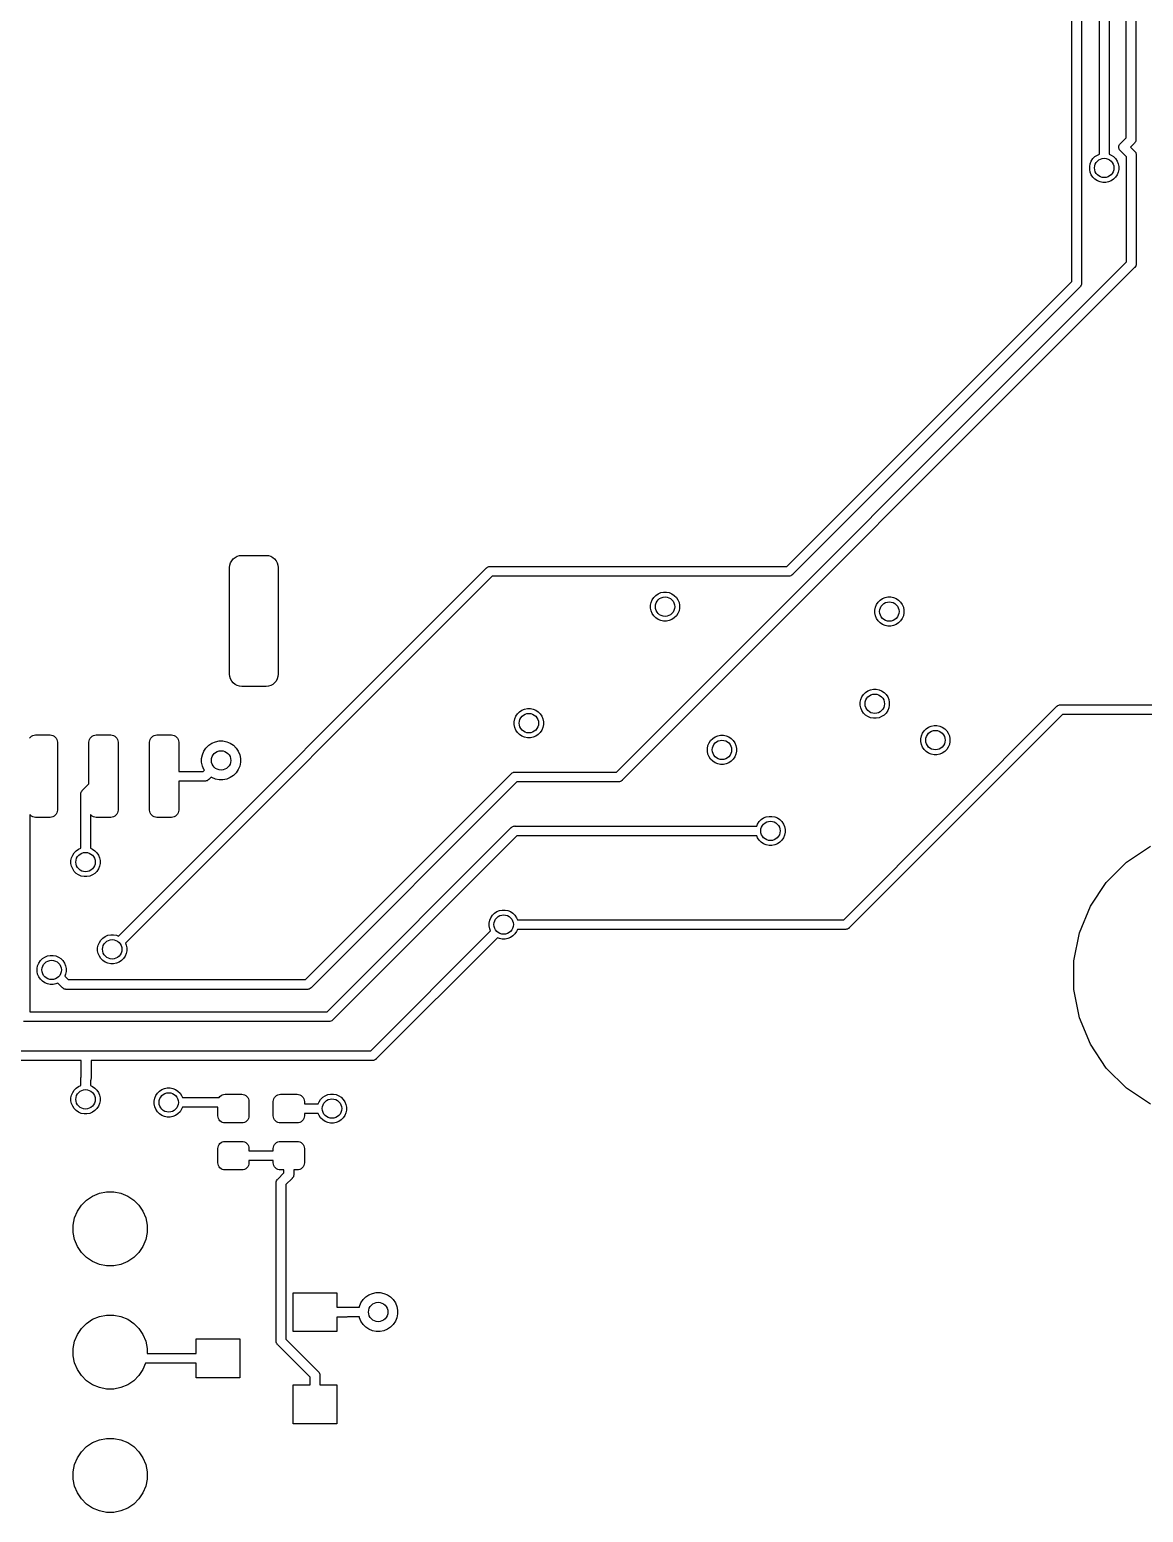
# Model space of a CAD drawing. Extents: x 71 to 174, y -171 to -82.
# Drawn here: x 126.35 to 149.31, y -169.82 to -139.27 of the extents above; entities that cross this region are included whole.
import ezdxf

# ---------------------------------------------------------------- set-up
doc = ezdxf.new("R2010")
doc.units = 0
doc.header["$MEASUREMENT"] = 0
doc.layers.add('BLACK', color=7, linetype='CONTINUOUS')

msp = doc.modelspace()

# ---------------------------------------------------------------- linework, layer by layer
at = {"layer": 'BLACK', "linetype": 'CONTINUOUS'}
for p, q in [((148.403, -141.687), (148.403, -112.888)), ((148.603, -112.852), (148.603, -141.832)), ((147.833, -144.454), (147.833, -113.389)), ((148.033, -113.389), (148.033, -144.491)), ((148.953, -141.495), (148.953, -117.486)), ((149.153, -117.486), (149.153, -141.532)), ((148.403, -141.832), (148.403, -141.687)), ((148.403, -141.687), (148.403, -141.687)), ((148.803, -141.687), (148.805, -141.667)), ((148.805, -141.706), (148.803, -141.687)), ((148.805, -141.667), (148.81, -141.648)), ((148.81, -141.725), (148.805, -141.706)), ((148.81, -141.648), (148.82, -141.631)), ((148.82, -141.743), (148.81, -141.725)), ((148.82, -141.631), (148.821, -141.63)), ((148.832, -141.758), (148.82, -141.743)), ((148.821, -141.63), (148.832, -141.616)), ((148.832, -141.616), (148.836, -141.613)), ((148.836, -141.613), (148.953, -141.495)), ((149.12, -141.611), (149.045, -141.687)), ((149.045, -141.687), (149.13, -141.773)), ((149.124, -141.608), (149.12, -141.611)), ((149.137, -141.593), (149.124, -141.608)), ((149.146, -141.575), (149.137, -141.593)), ((149.152, -141.556), (149.146, -141.575)), ((149.153, -141.542), (149.152, -141.556)), ((149.153, -141.532), (149.154, -141.537)), ((149.154, -141.537), (149.153, -141.542)), ((149.153, -141.542), (149.153, -141.542)), ((148.203, -142.086), (148.215, -142.028)), ((148.215, -142.028), (148.237, -141.974)), ((148.237, -141.974), (148.27, -141.924)), ((148.27, -141.924), (148.312, -141.883)), ((148.312, -141.883), (148.361, -141.85)), ((148.361, -141.85), (148.403, -141.832)), ((148.603, -141.832), (148.645, -141.85)), ((148.645, -141.85), (148.694, -141.883)), ((148.694, -141.883), (148.736, -141.924)), ((148.736, -141.924), (148.769, -141.974)), ((148.769, -141.974), (148.792, -142.028)), ((148.792, -142.028), (148.803, -142.086)), ((148.836, -141.761), (148.832, -141.758)), ((148.963, -141.888), (148.836, -141.761)), ((148.963, -144.053), (148.963, -141.888)), ((149.13, -141.773), (149.134, -141.776)), ((149.134, -141.776), (149.147, -141.791)), ((149.147, -141.791), (149.151, -141.799)), ((149.151, -141.799), (149.156, -141.808)), ((149.156, -141.808), (149.157, -141.812)), ((149.157, -141.812), (149.162, -141.827)), ((149.162, -141.827), (149.163, -141.842)), ((149.163, -141.842), (149.163, -141.842)), ((149.163, -141.842), (149.164, -141.847)), ((149.164, -141.847), (149.163, -141.852)), ((149.163, -141.852), (149.163, -144.09)), ((148.203, -142.145), (148.203, -142.086)), ((148.215, -142.203), (148.203, -142.145)), ((148.237, -142.258), (148.215, -142.203)), ((148.27, -142.307), (148.237, -142.258)), ((148.312, -142.349), (148.27, -142.307)), ((148.361, -142.382), (148.312, -142.349)), ((148.694, -142.349), (148.645, -142.382)), ((148.736, -142.307), (148.694, -142.349)), ((148.769, -142.258), (148.736, -142.307)), ((148.792, -142.203), (148.769, -142.258)), ((148.803, -142.145), (148.792, -142.203)), ((148.803, -142.086), (148.803, -142.145)), ((148.416, -142.404), (148.361, -142.382)), ((148.474, -142.416), (148.416, -142.404)), ((148.533, -142.416), (148.474, -142.416)), ((148.591, -142.404), (148.533, -142.416)), ((148.645, -142.382), (148.591, -142.404)), ((138.45, -154.566), (148.963, -144.053)), ((149.13, -144.169), (138.566, -154.733)), ((149.134, -144.166), (149.13, -144.169)), ((149.147, -144.15), (149.134, -144.166)), ((149.153, -144.139), (149.147, -144.15)), ((149.156, -144.133), (149.153, -144.139)), ((149.162, -144.114), (149.156, -144.133)), ((149.163, -144.099), (149.162, -144.112)), ((149.162, -144.112), (149.162, -144.114)), ((149.163, -144.09), (149.164, -144.094)), ((149.164, -144.094), (149.163, -144.099)), ((149.163, -144.099), (149.163, -144.099)), ((141.962, -150.326), (147.833, -144.454)), ((148.033, -144.491), (148.034, -144.496)), ((148.034, -144.496), (148.033, -144.506)), ((148, -144.57), (142.077, -150.493)), ((148.004, -144.567), (148, -144.57)), ((148.017, -144.551), (148.004, -144.567)), ((148.026, -144.534), (148.017, -144.551)), ((148.032, -144.515), (148.026, -144.534)), ((148.033, -144.506), (148.032, -144.515)), ((130.475, -150.349), (130.48, -150.3)), ((130.48, -150.3), (130.494, -150.253)), ((130.494, -150.253), (130.517, -150.21)), ((130.517, -150.21), (130.548, -150.172)), ((130.548, -150.172), (130.586, -150.141)), ((130.586, -150.141), (130.629, -150.118)), ((130.629, -150.118), (130.676, -150.103)), ((130.676, -150.103), (130.725, -150.099)), ((130.725, -150.099), (131.225, -150.099)), ((131.225, -150.099), (131.274, -150.103)), ((131.274, -150.103), (131.321, -150.118)), ((131.321, -150.118), (131.364, -150.141)), ((131.364, -150.141), (131.402, -150.172)), ((131.402, -150.172), (131.433, -150.21)), ((131.433, -150.21), (131.456, -150.253)), ((131.456, -150.253), (131.47, -150.3)), ((131.47, -150.3), (131.475, -150.349)), ((128.287, -157.842), (135.77, -150.358)), ((135.886, -150.526), (128.429, -157.983)), ((130.475, -152.549), (130.475, -150.349)), ((131.475, -150.349), (131.475, -152.549)), ((135.77, -150.358), (135.773, -150.355)), ((135.773, -150.355), (135.789, -150.342)), ((135.789, -150.342), (135.806, -150.333)), ((135.806, -150.333), (135.819, -150.329)), ((135.819, -150.329), (135.825, -150.327)), ((135.825, -150.327), (135.827, -150.327)), ((135.827, -150.327), (135.839, -150.326)), ((135.839, -150.326), (135.844, -150.325)), ((135.839, -150.326), (135.839, -150.326)), ((135.844, -150.325), (135.849, -150.326)), ((135.849, -150.326), (141.962, -150.326)), ((141.998, -150.526), (135.886, -150.526)), ((142.003, -150.526), (141.998, -150.526)), ((142.008, -150.526), (142.003, -150.526)), ((142.023, -150.524), (142.008, -150.526)), ((142.008, -150.526), (142.008, -150.526)), ((142.042, -150.519), (142.023, -150.524)), ((142.059, -150.509), (142.042, -150.519)), ((142.074, -150.497), (142.059, -150.509)), ((142.077, -150.493), (142.074, -150.497)), ((139.259, -150.923), (139.308, -150.89)), ((139.308, -150.89), (139.363, -150.867)), ((139.363, -150.867), (139.421, -150.856)), ((139.421, -150.856), (139.48, -150.856)), ((139.48, -150.856), (139.538, -150.867)), ((139.538, -150.867), (139.592, -150.89)), ((139.592, -150.89), (139.641, -150.923)), ((139.15, -151.126), (139.162, -151.068)), ((139.15, -151.185), (139.15, -151.126)), ((139.162, -151.243), (139.15, -151.185)), ((139.162, -151.068), (139.184, -151.014)), ((139.184, -151.014), (139.217, -150.964)), ((139.217, -150.964), (139.259, -150.923)), ((139.641, -150.923), (139.683, -150.964)), ((139.683, -150.964), (139.716, -151.014)), ((139.716, -151.014), (139.739, -151.068)), ((139.739, -151.068), (139.75, -151.126)), ((139.75, -151.185), (139.739, -151.243)), ((139.75, -151.126), (139.75, -151.185)), ((143.773, -151.226), (143.785, -151.168)), ((143.785, -151.168), (143.807, -151.114)), ((143.807, -151.114), (143.84, -151.064)), ((143.84, -151.064), (143.882, -151.023)), ((143.882, -151.023), (143.931, -150.99)), ((143.931, -150.99), (143.986, -150.967)), ((143.986, -150.967), (144.044, -150.956)), ((144.044, -150.956), (144.103, -150.956)), ((144.103, -150.956), (144.161, -150.967)), ((144.161, -150.967), (144.215, -150.99)), ((144.215, -150.99), (144.264, -151.023)), ((144.264, -151.023), (144.306, -151.064)), ((144.306, -151.064), (144.339, -151.114)), ((144.339, -151.114), (144.362, -151.168)), ((144.362, -151.168), (144.373, -151.226)), ((139.184, -151.298), (139.162, -151.243)), ((139.217, -151.347), (139.184, -151.298)), ((139.259, -151.389), (139.217, -151.347)), ((139.308, -151.422), (139.259, -151.389)), ((139.363, -151.444), (139.308, -151.422)), ((139.421, -151.456), (139.363, -151.444)), ((139.48, -151.456), (139.421, -151.456)), ((139.538, -151.444), (139.48, -151.456)), ((139.592, -151.422), (139.538, -151.444)), ((139.641, -151.389), (139.592, -151.422)), ((139.683, -151.347), (139.641, -151.389)), ((139.716, -151.298), (139.683, -151.347)), ((139.739, -151.243), (139.716, -151.298)), ((143.773, -151.285), (143.773, -151.226)), ((143.785, -151.343), (143.773, -151.285)), ((143.807, -151.398), (143.785, -151.343)), ((143.84, -151.447), (143.807, -151.398)), ((143.882, -151.489), (143.84, -151.447)), ((143.931, -151.522), (143.882, -151.489)), ((143.986, -151.544), (143.931, -151.522)), ((144.215, -151.522), (144.161, -151.544)), ((144.264, -151.489), (144.215, -151.522)), ((144.306, -151.447), (144.264, -151.489)), ((144.339, -151.398), (144.306, -151.447)), ((144.362, -151.343), (144.339, -151.398)), ((144.373, -151.285), (144.362, -151.343)), ((144.373, -151.226), (144.373, -151.285)), ((144.044, -151.556), (143.986, -151.544)), ((144.103, -151.556), (144.044, -151.556)), ((144.161, -151.544), (144.103, -151.556)), ((130.48, -152.597), (130.475, -152.549)), ((130.494, -152.644), (130.48, -152.597)), ((130.517, -152.688), (130.494, -152.644)), ((130.548, -152.725), (130.517, -152.688)), ((130.586, -152.757), (130.548, -152.725)), ((131.402, -152.725), (131.364, -152.757)), ((131.433, -152.688), (131.402, -152.725)), ((131.456, -152.644), (131.433, -152.688)), ((131.47, -152.597), (131.456, -152.644)), ((131.475, -152.549), (131.47, -152.597)), ((130.629, -152.78), (130.586, -152.757)), ((130.676, -152.794), (130.629, -152.78)), ((130.725, -152.799), (130.676, -152.794)), ((131.225, -152.799), (130.725, -152.799)), ((131.274, -152.794), (131.225, -152.799)), ((131.321, -152.78), (131.274, -152.794)), ((131.364, -152.757), (131.321, -152.78)), ((143.485, -153.068), (143.507, -153.014)), ((143.507, -153.014), (143.54, -152.964)), ((143.54, -152.964), (143.582, -152.923)), ((143.582, -152.923), (143.631, -152.89)), ((143.631, -152.89), (143.686, -152.867)), ((143.686, -152.867), (143.744, -152.856)), ((143.744, -152.856), (143.803, -152.856)), ((143.803, -152.856), (143.861, -152.867)), ((143.861, -152.867), (143.915, -152.89)), ((143.915, -152.89), (143.964, -152.923)), ((143.964, -152.923), (144.006, -152.964)), ((144.006, -152.964), (144.039, -153.014)), ((144.039, -153.014), (144.062, -153.068)), ((136.41, -153.364), (136.452, -153.323)), ((136.452, -153.323), (136.501, -153.29)), ((136.501, -153.29), (136.556, -153.267)), ((136.556, -153.267), (136.614, -153.256)), ((136.614, -153.256), (136.673, -153.256)), ((136.673, -153.256), (136.731, -153.267)), ((136.731, -153.267), (136.785, -153.29)), ((136.785, -153.29), (136.834, -153.323)), ((136.834, -153.323), (136.876, -153.364)), ((143.132, -157.606), (147.529, -153.208)), ((143.473, -153.126), (143.485, -153.068)), ((143.473, -153.185), (143.473, -153.126)), ((143.485, -153.243), (143.473, -153.185)), ((143.507, -153.298), (143.485, -153.243)), ((143.54, -153.347), (143.507, -153.298)), ((143.582, -153.389), (143.54, -153.347)), ((144.006, -153.347), (143.964, -153.389)), ((144.039, -153.298), (144.006, -153.347)), ((144.062, -153.243), (144.039, -153.298)), ((144.062, -153.068), (144.073, -153.126)), ((144.073, -153.185), (144.062, -153.243)), ((144.073, -153.126), (144.073, -153.185)), ((147.529, -153.208), (147.532, -153.205)), ((147.532, -153.205), (147.547, -153.192)), ((147.547, -153.192), (147.565, -153.183)), ((147.565, -153.183), (147.583, -153.177)), ((147.583, -153.177), (147.585, -153.177)), ((147.585, -153.177), (147.598, -153.176)), ((147.598, -153.176), (147.603, -153.175)), ((147.598, -153.176), (147.598, -153.176)), ((147.603, -153.175), (147.608, -153.176)), ((147.608, -153.176), (149.67, -153.176)), ((136.343, -153.526), (136.355, -153.468)), ((136.343, -153.585), (136.343, -153.526)), ((136.355, -153.643), (136.343, -153.585)), ((136.355, -153.468), (136.377, -153.414)), ((136.377, -153.698), (136.355, -153.643)), ((136.377, -153.414), (136.41, -153.364)), ((136.876, -153.364), (136.909, -153.414)), ((136.909, -153.414), (136.932, -153.468)), ((136.932, -153.643), (136.909, -153.698)), ((136.932, -153.468), (136.943, -153.526)), ((136.943, -153.585), (136.932, -153.643)), ((136.943, -153.526), (136.943, -153.585)), ((147.645, -153.376), (143.247, -157.773)), ((143.631, -153.422), (143.582, -153.389)), ((143.686, -153.444), (143.631, -153.422)), ((143.744, -153.456), (143.686, -153.444)), ((143.803, -153.456), (143.744, -153.456)), ((143.861, -153.444), (143.803, -153.456)), ((143.915, -153.422), (143.861, -153.444)), ((143.964, -153.389), (143.915, -153.422)), ((144.832, -153.673), (144.881, -153.64)), ((144.881, -153.64), (144.936, -153.617)), ((144.936, -153.617), (144.994, -153.606)), ((144.994, -153.606), (145.053, -153.606)), ((145.053, -153.606), (145.111, -153.617)), ((145.111, -153.617), (145.165, -153.64)), ((145.165, -153.64), (145.214, -153.673)), ((149.67, -153.376), (147.645, -153.376)), ((126.35, -153.865), (126.369, -153.843)), ((126.369, -153.843), (126.392, -153.824)), ((126.392, -153.824), (126.418, -153.81)), ((126.418, -153.81), (126.446, -153.802)), ((126.446, -153.802), (126.475, -153.799)), ((126.475, -153.799), (126.775, -153.799)), ((126.775, -153.799), (126.804, -153.802)), ((126.804, -153.802), (126.832, -153.81)), ((126.832, -153.81), (126.858, -153.824)), ((126.858, -153.824), (126.881, -153.843)), ((126.881, -153.843), (126.9, -153.865)), ((126.9, -153.865), (126.914, -153.891)), ((126.914, -153.891), (126.922, -153.919)), ((126.922, -153.919), (126.925, -153.949)), ((126.925, -153.949), (126.925, -155.349)), ((127.575, -153.949), (127.578, -153.919)), ((127.575, -154.807), (127.575, -153.949)), ((127.578, -153.919), (127.587, -153.891)), ((127.587, -153.891), (127.6, -153.865)), ((127.6, -153.865), (127.619, -153.843)), ((127.619, -153.843), (127.642, -153.824)), ((127.642, -153.824), (127.668, -153.81)), ((127.668, -153.81), (127.696, -153.802)), ((127.696, -153.802), (127.725, -153.799)), ((127.725, -153.799), (128.025, -153.799)), ((128.025, -153.799), (128.054, -153.802)), ((128.054, -153.802), (128.082, -153.81)), ((128.082, -153.81), (128.108, -153.824)), ((128.108, -153.824), (128.131, -153.843)), ((128.131, -153.843), (128.15, -153.865)), ((128.15, -153.865), (128.164, -153.891)), ((128.164, -153.891), (128.172, -153.919)), ((128.172, -153.919), (128.175, -153.949)), ((128.175, -153.949), (128.175, -155.349)), ((128.825, -153.949), (128.828, -153.919)), ((128.825, -155.349), (128.825, -153.949)), ((128.828, -153.919), (128.837, -153.891)), ((128.837, -153.891), (128.85, -153.865)), ((128.85, -153.865), (128.869, -153.843)), ((128.869, -153.843), (128.892, -153.824)), ((128.892, -153.824), (128.918, -153.81)), ((128.918, -153.81), (128.946, -153.802)), ((128.946, -153.802), (128.975, -153.799)), ((128.975, -153.799), (129.275, -153.799)), ((129.275, -153.799), (129.304, -153.802)), ((129.304, -153.802), (129.332, -153.81)), ((129.332, -153.81), (129.358, -153.824)), ((129.358, -153.824), (129.381, -153.843)), ((129.381, -153.843), (129.4, -153.865)), ((129.4, -153.865), (129.414, -153.891)), ((129.414, -153.891), (129.422, -153.919)), ((129.422, -153.919), (129.425, -153.949)), ((129.425, -153.949), (129.425, -154.549)), ((130.043, -154.012), (130.109, -153.968)), ((130.109, -153.968), (130.181, -153.938)), ((130.181, -153.938), (130.259, -153.923)), ((130.259, -153.923), (130.337, -153.923)), ((130.337, -153.923), (130.415, -153.938)), ((130.415, -153.938), (130.488, -153.968)), ((130.488, -153.968), (130.553, -154.012)), ((136.41, -153.747), (136.377, -153.698)), ((136.452, -153.789), (136.41, -153.747)), ((136.501, -153.822), (136.452, -153.789)), ((136.556, -153.844), (136.501, -153.822)), ((136.614, -153.856), (136.556, -153.844)), ((136.673, -153.856), (136.614, -153.856)), ((136.731, -153.844), (136.673, -153.856)), ((136.785, -153.822), (136.731, -153.844)), ((136.834, -153.789), (136.785, -153.822)), ((136.876, -153.747), (136.834, -153.789)), ((136.909, -153.698), (136.876, -153.747)), ((140.335, -154.018), (140.357, -153.964)), ((140.357, -153.964), (140.39, -153.914)), ((140.39, -153.914), (140.432, -153.873)), ((140.432, -153.873), (140.481, -153.84)), ((140.481, -153.84), (140.536, -153.817)), ((140.536, -153.817), (140.594, -153.806)), ((140.594, -153.806), (140.653, -153.806)), ((140.653, -153.806), (140.711, -153.817)), ((140.711, -153.817), (140.765, -153.84)), ((140.765, -153.84), (140.814, -153.873)), ((140.814, -153.873), (140.856, -153.914)), ((140.856, -153.914), (140.889, -153.964)), ((140.889, -153.964), (140.912, -154.018)), ((144.723, -153.876), (144.735, -153.818)), ((144.723, -153.935), (144.723, -153.876)), ((144.735, -153.993), (144.723, -153.935)), ((144.735, -153.818), (144.757, -153.764)), ((144.757, -153.764), (144.79, -153.714)), ((144.79, -153.714), (144.832, -153.673)), ((145.214, -153.673), (145.256, -153.714)), ((145.256, -153.714), (145.289, -153.764)), ((145.289, -153.764), (145.312, -153.818)), ((145.312, -153.818), (145.323, -153.876)), ((145.323, -153.935), (145.312, -153.993)), ((145.323, -153.876), (145.323, -153.935)), ((129.898, -154.283), (129.913, -154.206)), ((129.913, -154.206), (129.944, -154.133)), ((129.944, -154.133), (129.987, -154.068)), ((129.987, -154.068), (130.043, -154.012)), ((130.553, -154.012), (130.609, -154.068)), ((130.609, -154.068), (130.653, -154.133)), ((130.653, -154.133), (130.683, -154.206)), ((130.683, -154.206), (130.698, -154.283)), ((140.323, -154.076), (140.335, -154.018)), ((140.323, -154.135), (140.323, -154.076)), ((140.335, -154.193), (140.323, -154.135)), ((140.357, -154.248), (140.335, -154.193)), ((140.39, -154.297), (140.357, -154.248)), ((140.889, -154.248), (140.856, -154.297)), ((140.912, -154.193), (140.889, -154.248)), ((140.912, -154.018), (140.923, -154.076)), ((140.923, -154.135), (140.912, -154.193)), ((140.923, -154.076), (140.923, -154.135)), ((144.757, -154.048), (144.735, -153.993)), ((144.79, -154.097), (144.757, -154.048)), ((144.832, -154.139), (144.79, -154.097)), ((144.881, -154.172), (144.832, -154.139)), ((144.936, -154.194), (144.881, -154.172)), ((144.994, -154.206), (144.936, -154.194)), ((145.053, -154.206), (144.994, -154.206)), ((145.111, -154.194), (145.053, -154.206)), ((145.165, -154.172), (145.111, -154.194)), ((145.214, -154.139), (145.165, -154.172)), ((145.256, -154.097), (145.214, -154.139)), ((145.289, -154.048), (145.256, -154.097)), ((145.312, -153.993), (145.289, -154.048)), ((129.425, -154.549), (129.931, -154.549)), ((129.898, -154.362), (129.898, -154.283)), ((129.913, -154.439), (129.898, -154.362)), ((129.944, -154.512), (129.913, -154.439)), ((129.931, -154.549), (129.953, -154.526)), ((129.953, -154.526), (129.944, -154.512)), ((130.609, -154.578), (130.553, -154.633)), ((130.653, -154.512), (130.609, -154.578)), ((130.683, -154.439), (130.653, -154.512)), ((130.698, -154.362), (130.683, -154.439)), ((130.698, -154.283), (130.698, -154.362)), ((136.283, -154.595), (136.298, -154.582)), ((136.298, -154.582), (136.316, -154.573)), ((136.316, -154.573), (136.329, -154.569)), ((136.329, -154.569), (136.334, -154.567)), ((136.334, -154.567), (136.336, -154.567)), ((136.336, -154.567), (136.349, -154.566)), ((136.349, -154.566), (136.354, -154.565)), ((136.349, -154.566), (136.349, -154.566)), ((136.354, -154.565), (136.359, -154.566)), ((136.359, -154.566), (138.45, -154.566)), ((140.432, -154.339), (140.39, -154.297)), ((140.481, -154.372), (140.432, -154.339)), ((140.536, -154.394), (140.481, -154.372)), ((140.594, -154.406), (140.536, -154.394)), ((140.653, -154.406), (140.594, -154.406)), ((140.711, -154.394), (140.653, -154.406)), ((140.765, -154.372), (140.711, -154.394)), ((140.814, -154.339), (140.765, -154.372)), ((140.856, -154.297), (140.814, -154.339)), ((127.437, -154.945), (127.575, -154.807)), ((129.967, -154.749), (129.425, -154.749)), ((129.425, -154.749), (129.425, -155.349)), ((129.972, -154.749), (129.967, -154.749)), ((129.977, -154.749), (129.972, -154.749)), ((129.992, -154.747), (129.977, -154.749)), ((129.977, -154.749), (129.977, -154.749)), ((130.011, -154.742), (129.992, -154.747)), ((130.028, -154.732), (130.011, -154.742)), ((130.043, -154.72), (130.028, -154.732)), ((130.046, -154.716), (130.043, -154.72)), ((130.094, -154.668), (130.046, -154.716)), ((130.109, -154.677), (130.094, -154.668)), ((130.181, -154.707), (130.109, -154.677)), ((130.259, -154.723), (130.181, -154.707)), ((130.337, -154.723), (130.259, -154.723)), ((130.415, -154.707), (130.337, -154.723)), ((130.488, -154.677), (130.415, -154.707)), ((130.553, -154.633), (130.488, -154.677)), ((132.038, -158.841), (136.28, -154.598)), ((136.395, -154.766), (132.153, -159.008)), ((136.28, -154.598), (136.283, -154.595)), ((138.487, -154.766), (136.395, -154.766)), ((138.492, -154.766), (138.487, -154.766)), ((138.497, -154.766), (138.492, -154.766)), ((138.511, -154.764), (138.497, -154.766)), ((138.497, -154.766), (138.497, -154.766)), ((138.53, -154.759), (138.511, -154.764)), ((138.548, -154.749), (138.53, -154.759)), ((138.563, -154.737), (138.548, -154.749)), ((138.566, -154.733), (138.563, -154.737)), ((127.404, -155.014), (127.406, -155)), ((127.404, -155.019), (127.404, -155.014)), ((127.404, -155.014), (127.404, -155.014)), ((127.404, -155.024), (127.404, -155.019)), ((127.404, -156.135), (127.404, -155.024)), ((127.406, -155), (127.412, -154.981)), ((127.412, -154.981), (127.421, -154.964)), ((127.421, -154.964), (127.433, -154.948)), ((127.433, -154.948), (127.437, -154.945)), ((126.369, -155.455), (126.354, -155.437)), ((126.354, -155.437), (126.354, -159.506)), ((126.392, -155.473), (126.369, -155.455)), ((126.418, -155.487), (126.392, -155.473)), ((126.446, -155.496), (126.418, -155.487)), ((126.475, -155.499), (126.446, -155.496)), ((126.775, -155.499), (126.475, -155.499)), ((126.804, -155.496), (126.775, -155.499)), ((126.832, -155.487), (126.804, -155.496)), ((126.858, -155.473), (126.832, -155.487)), ((126.881, -155.455), (126.858, -155.473)), ((126.9, -155.432), (126.881, -155.455)), ((126.914, -155.406), (126.9, -155.432)), ((126.922, -155.378), (126.914, -155.406)), ((126.925, -155.349), (126.922, -155.378)), ((127.619, -155.455), (127.604, -155.437)), ((127.604, -155.437), (127.604, -156.135)), ((127.642, -155.473), (127.619, -155.455)), ((127.668, -155.487), (127.642, -155.473)), ((127.696, -155.496), (127.668, -155.487)), ((127.725, -155.499), (127.696, -155.496)), ((128.025, -155.499), (127.725, -155.499)), ((128.054, -155.496), (128.025, -155.499)), ((128.082, -155.487), (128.054, -155.496)), ((128.108, -155.473), (128.082, -155.487)), ((128.131, -155.455), (128.108, -155.473)), ((128.15, -155.432), (128.131, -155.455)), ((128.164, -155.406), (128.15, -155.432)), ((128.172, -155.378), (128.164, -155.406)), ((128.175, -155.349), (128.172, -155.378)), ((128.828, -155.378), (128.825, -155.349)), ((128.837, -155.406), (128.828, -155.378)), ((128.85, -155.432), (128.837, -155.406)), ((128.869, -155.455), (128.85, -155.432)), ((128.892, -155.473), (128.869, -155.455)), ((128.918, -155.487), (128.892, -155.473)), ((128.946, -155.496), (128.918, -155.487)), ((128.975, -155.499), (128.946, -155.496)), ((129.275, -155.499), (128.975, -155.499)), ((129.304, -155.496), (129.275, -155.499)), ((129.332, -155.487), (129.304, -155.496)), ((129.358, -155.473), (129.332, -155.487)), ((129.381, -155.455), (129.358, -155.473)), ((129.4, -155.432), (129.381, -155.455)), ((129.414, -155.406), (129.4, -155.432)), ((129.422, -155.378), (129.414, -155.406)), ((129.425, -155.349), (129.422, -155.378)), ((141.481, -155.51), (141.536, -155.487)), ((141.536, -155.487), (141.594, -155.476)), ((141.594, -155.476), (141.653, -155.476)), ((141.653, -155.476), (141.711, -155.487)), ((141.711, -155.487), (141.765, -155.51)), ((132.482, -159.506), (136.279, -155.708)), ((136.279, -155.708), (136.282, -155.705)), ((136.282, -155.705), (136.297, -155.692)), ((136.297, -155.692), (136.315, -155.683)), ((136.315, -155.683), (136.328, -155.679)), ((136.328, -155.679), (136.333, -155.677)), ((136.333, -155.677), (136.335, -155.677)), ((136.335, -155.677), (136.348, -155.676)), ((136.348, -155.676), (136.353, -155.675)), ((136.348, -155.676), (136.348, -155.676)), ((136.353, -155.675), (136.358, -155.676)), ((136.358, -155.676), (141.34, -155.676)), ((141.34, -155.676), (141.357, -155.634)), ((141.357, -155.634), (141.39, -155.584)), ((141.39, -155.584), (141.432, -155.543)), ((141.432, -155.543), (141.481, -155.51)), ((141.765, -155.51), (141.814, -155.543)), ((141.814, -155.543), (141.856, -155.584)), ((141.856, -155.584), (141.889, -155.634)), ((141.889, -155.634), (141.912, -155.688)), ((141.912, -155.688), (141.923, -155.746)), ((141.923, -155.805), (141.912, -155.863)), ((141.923, -155.746), (141.923, -155.805)), ((136.395, -155.876), (132.597, -159.673)), ((141.34, -155.876), (136.395, -155.876)), ((141.357, -155.918), (141.34, -155.876)), ((141.39, -155.967), (141.357, -155.918)), ((141.432, -156.009), (141.39, -155.967)), ((141.481, -156.042), (141.432, -156.009)), ((141.536, -156.064), (141.481, -156.042)), ((141.594, -156.076), (141.536, -156.064)), ((141.653, -156.076), (141.594, -156.076)), ((141.711, -156.064), (141.653, -156.076)), ((141.765, -156.042), (141.711, -156.064)), ((141.814, -156.009), (141.765, -156.042)), ((141.856, -155.967), (141.814, -156.009)), ((141.889, -155.918), (141.856, -155.967)), ((141.912, -155.863), (141.889, -155.918)), ((148.964, -156.42), (149.455, -156.091)), ((127.204, -156.389), (127.216, -156.331)), ((127.204, -156.448), (127.204, -156.389)), ((127.216, -156.331), (127.239, -156.276)), ((127.239, -156.276), (127.271, -156.227)), ((127.271, -156.227), (127.313, -156.185)), ((127.313, -156.185), (127.362, -156.153)), ((127.362, -156.153), (127.404, -156.135)), ((127.604, -156.135), (127.646, -156.153)), ((127.646, -156.153), (127.696, -156.185)), ((127.696, -156.185), (127.737, -156.227)), ((127.737, -156.227), (127.77, -156.276)), ((127.77, -156.276), (127.793, -156.331)), ((127.793, -156.331), (127.804, -156.389)), ((127.804, -156.389), (127.804, -156.448)), ((127.216, -156.506), (127.204, -156.448)), ((127.239, -156.561), (127.216, -156.506)), ((127.271, -156.61), (127.239, -156.561)), ((127.313, -156.651), (127.271, -156.61)), ((127.362, -156.684), (127.313, -156.651)), ((127.417, -156.707), (127.362, -156.684)), ((127.475, -156.718), (127.417, -156.707)), ((127.534, -156.718), (127.475, -156.718)), ((127.592, -156.707), (127.534, -156.718)), ((127.646, -156.684), (127.592, -156.707)), ((127.696, -156.651), (127.646, -156.684)), ((127.737, -156.61), (127.696, -156.651)), ((127.77, -156.561), (127.737, -156.61)), ((127.793, -156.506), (127.77, -156.561)), ((127.804, -156.448), (127.793, -156.506)), ((148.546, -156.838), (148.964, -156.42)), ((148.217, -157.329), (148.546, -156.838)), ((147.991, -157.875), (148.217, -157.329)), ((135.823, -157.676), (135.835, -157.618)), ((135.835, -157.618), (135.857, -157.564)), ((135.857, -157.564), (135.89, -157.514)), ((135.89, -157.514), (135.932, -157.473)), ((135.932, -157.473), (135.981, -157.44)), ((135.981, -157.44), (136.036, -157.417)), ((136.036, -157.417), (136.094, -157.406)), ((136.094, -157.406), (136.153, -157.406)), ((136.153, -157.406), (136.211, -157.417)), ((136.211, -157.417), (136.265, -157.44)), ((136.265, -157.44), (136.314, -157.473)), ((136.314, -157.473), (136.356, -157.514)), ((136.356, -157.514), (136.389, -157.564)), ((136.389, -157.564), (136.406, -157.606)), ((136.406, -157.606), (143.132, -157.606)), ((127.912, -157.95), (127.967, -157.927)), ((127.967, -157.927), (128.025, -157.916)), ((128.025, -157.916), (128.084, -157.916)), ((128.084, -157.916), (128.142, -157.927)), ((128.142, -157.927), (128.184, -157.945)), ((128.184, -157.945), (128.287, -157.842)), ((128.287, -157.842), (128.287, -157.842)), ((133.382, -160.306), (135.852, -157.835)), ((135.823, -157.735), (135.823, -157.676)), ((135.835, -157.793), (135.823, -157.735)), ((135.852, -157.835), (135.835, -157.793)), ((136.314, -157.939), (136.265, -157.972)), ((136.356, -157.897), (136.314, -157.939)), ((136.389, -157.848), (136.356, -157.897)), ((136.406, -157.806), (136.389, -157.848)), ((143.168, -157.806), (136.406, -157.806)), ((143.173, -157.806), (143.168, -157.806)), ((143.178, -157.806), (143.173, -157.806)), ((143.193, -157.804), (143.178, -157.806)), ((143.178, -157.806), (143.178, -157.806)), ((143.212, -157.799), (143.193, -157.804)), ((143.229, -157.789), (143.212, -157.799)), ((143.244, -157.777), (143.229, -157.789)), ((143.247, -157.773), (143.244, -157.777)), ((147.876, -158.455), (147.991, -157.875)), ((127.754, -158.186), (127.766, -158.128)), ((127.754, -158.245), (127.754, -158.186)), ((127.766, -158.303), (127.754, -158.245)), ((127.766, -158.128), (127.789, -158.074)), ((127.789, -158.074), (127.821, -158.024)), ((127.821, -158.024), (127.863, -157.983)), ((127.863, -157.983), (127.912, -157.95)), ((128.429, -157.983), (128.325, -158.086)), ((128.325, -158.086), (128.343, -158.128)), ((128.343, -158.128), (128.354, -158.186)), ((128.354, -158.245), (128.343, -158.303)), ((128.354, -158.186), (128.354, -158.245)), ((128.429, -157.983), (128.429, -157.983)), ((135.993, -157.977), (133.497, -160.473)), ((136.036, -157.994), (135.993, -157.977)), ((136.094, -158.006), (136.036, -157.994)), ((136.153, -158.006), (136.094, -158.006)), ((136.211, -157.994), (136.153, -158.006)), ((136.265, -157.972), (136.211, -157.994)), ((126.506, -158.611), (126.517, -158.553)), ((126.517, -158.553), (126.54, -158.499)), ((126.54, -158.499), (126.573, -158.449)), ((126.573, -158.449), (126.614, -158.408)), ((126.614, -158.408), (126.663, -158.375)), ((126.663, -158.375), (126.718, -158.352)), ((126.718, -158.352), (126.776, -158.341)), ((126.776, -158.341), (126.835, -158.341)), ((126.835, -158.341), (126.893, -158.352)), ((126.893, -158.352), (126.948, -158.375)), ((126.948, -158.375), (126.997, -158.408)), ((126.997, -158.408), (127.039, -158.449)), ((127.039, -158.449), (127.071, -158.499)), ((127.071, -158.499), (127.094, -158.553)), ((127.094, -158.553), (127.106, -158.611)), ((127.789, -158.358), (127.766, -158.303)), ((127.821, -158.407), (127.789, -158.358)), ((127.863, -158.449), (127.821, -158.407)), ((127.912, -158.482), (127.863, -158.449)), ((127.967, -158.504), (127.912, -158.482)), ((128.025, -158.516), (127.967, -158.504)), ((128.084, -158.516), (128.025, -158.516)), ((128.142, -158.504), (128.084, -158.516)), ((128.196, -158.482), (128.142, -158.504)), ((128.246, -158.449), (128.196, -158.482)), ((128.287, -158.407), (128.246, -158.449)), ((128.32, -158.358), (128.287, -158.407)), ((128.343, -158.303), (128.32, -158.358)), ((147.876, -159.045), (147.876, -158.455)), ((126.506, -158.67), (126.506, -158.611)), ((126.517, -158.728), (126.506, -158.67)), ((126.54, -158.783), (126.517, -158.728)), ((126.573, -158.832), (126.54, -158.783)), ((126.614, -158.874), (126.573, -158.832)), ((127.094, -158.728), (127.077, -158.77)), ((127.077, -158.77), (127.147, -158.841)), ((127.106, -158.67), (127.094, -158.728)), ((127.106, -158.611), (127.106, -158.67)), ((127.147, -158.841), (132.038, -158.841)), ((126.663, -158.907), (126.614, -158.874)), ((126.718, -158.929), (126.663, -158.907)), ((126.776, -158.941), (126.718, -158.929)), ((126.835, -158.941), (126.776, -158.941)), ((126.893, -158.929), (126.835, -158.941)), ((126.935, -158.912), (126.893, -158.929)), ((127.031, -159.008), (126.935, -158.912)), ((127.035, -159.012), (127.031, -159.008)), ((127.05, -159.024), (127.035, -159.012)), ((127.067, -159.034), (127.05, -159.024)), ((127.086, -159.039), (127.067, -159.034)), ((127.067, -159.034), (127.067, -159.034)), ((127.088, -159.039), (127.086, -159.039)), ((127.101, -159.041), (127.088, -159.039)), ((127.106, -159.041), (127.101, -159.041)), ((127.101, -159.041), (127.101, -159.041)), ((127.11, -159.041), (127.106, -159.041)), ((132.074, -159.041), (127.11, -159.041)), ((132.079, -159.041), (132.074, -159.041)), ((132.084, -159.041), (132.079, -159.041)), ((132.099, -159.039), (132.084, -159.041)), ((132.084, -159.041), (132.084, -159.041)), ((132.117, -159.034), (132.099, -159.039)), ((132.135, -159.024), (132.117, -159.034)), ((132.15, -159.012), (132.135, -159.024)), ((132.153, -159.008), (132.15, -159.012)), ((147.991, -159.625), (147.876, -159.045)), ((132.518, -159.706), (126.226, -159.706)), ((126.354, -159.506), (132.482, -159.506)), ((132.523, -159.706), (132.518, -159.706)), ((132.528, -159.706), (132.523, -159.706)), ((132.543, -159.704), (132.528, -159.706)), ((132.528, -159.706), (132.528, -159.706)), ((132.562, -159.699), (132.543, -159.704)), ((132.579, -159.689), (132.562, -159.699)), ((132.594, -159.677), (132.579, -159.689)), ((132.597, -159.673), (132.594, -159.677)), ((148.217, -160.171), (147.991, -159.625)), ((116.433, -160.306), (127.512, -160.306)), ((127.512, -160.306), (127.517, -160.305)), ((127.517, -160.305), (127.522, -160.306)), ((127.522, -160.306), (133.382, -160.306)), ((148.546, -160.662), (148.217, -160.171)), ((127.417, -160.506), (116.396, -160.506)), ((127.417, -160.834), (127.417, -160.506)), ((133.418, -160.506), (127.617, -160.506)), ((127.617, -160.506), (127.617, -160.866)), ((133.423, -160.506), (133.418, -160.506)), ((133.428, -160.506), (133.423, -160.506)), ((133.443, -160.504), (133.428, -160.506)), ((133.428, -160.506), (133.428, -160.506)), ((133.462, -160.499), (133.443, -160.504)), ((133.479, -160.489), (133.462, -160.499)), ((133.494, -160.477), (133.479, -160.489)), ((133.497, -160.473), (133.494, -160.477)), ((148.964, -161.08), (148.546, -160.662)), ((127.404, -160.883), (127.406, -160.864)), ((127.404, -160.888), (127.404, -160.883)), ((127.404, -161.024), (127.404, -160.888)), ((127.406, -160.864), (127.412, -160.845)), ((127.412, -160.845), (127.417, -160.834)), ((127.61, -160.909), (127.604, -160.919)), ((127.604, -160.919), (127.604, -161.024)), ((127.616, -160.89), (127.61, -160.909)), ((127.617, -160.875), (127.616, -160.89)), ((127.617, -160.866), (127.618, -160.87)), ((127.618, -160.87), (127.617, -160.875)), ((127.617, -160.875), (127.617, -160.875)), ((127.204, -161.278), (127.216, -161.22)), ((127.204, -161.337), (127.204, -161.278)), ((127.216, -161.22), (127.239, -161.165)), ((127.239, -161.165), (127.271, -161.116)), ((127.271, -161.116), (127.313, -161.074)), ((127.313, -161.074), (127.362, -161.042)), ((127.362, -161.042), (127.404, -161.024)), ((127.604, -161.024), (127.646, -161.042)), ((127.646, -161.042), (127.696, -161.074)), ((127.696, -161.074), (127.737, -161.116)), ((127.737, -161.116), (127.77, -161.165)), ((127.77, -161.165), (127.793, -161.22)), ((127.793, -161.22), (127.804, -161.278)), ((127.804, -161.278), (127.804, -161.337)), ((128.919, -161.342), (128.93, -161.284)), ((128.93, -161.284), (128.953, -161.229)), ((128.953, -161.229), (128.986, -161.18)), ((128.986, -161.18), (129.027, -161.138)), ((129.027, -161.138), (129.076, -161.105)), ((129.076, -161.105), (129.131, -161.083)), ((129.131, -161.083), (129.189, -161.071)), ((129.189, -161.071), (129.248, -161.071)), ((129.248, -161.071), (129.306, -161.083)), ((129.306, -161.083), (129.361, -161.105)), ((129.361, -161.105), (129.41, -161.138)), ((129.41, -161.138), (129.452, -161.18)), ((129.452, -161.18), (129.484, -161.229)), ((129.484, -161.229), (129.502, -161.271)), ((129.502, -161.271), (130.256, -161.271)), ((130.256, -161.271), (130.257, -161.269)), ((130.257, -161.269), (130.275, -161.246)), ((130.275, -161.246), (130.298, -161.228)), ((130.298, -161.228), (130.323, -161.214)), ((130.323, -161.214), (130.351, -161.206)), ((130.351, -161.206), (130.38, -161.203)), ((130.38, -161.203), (130.725, -161.203)), ((130.725, -161.203), (130.753, -161.206)), ((130.753, -161.206), (130.781, -161.214)), ((130.781, -161.214), (130.807, -161.228)), ((130.807, -161.228), (130.829, -161.246)), ((130.829, -161.246), (130.847, -161.269)), ((130.847, -161.269), (130.861, -161.294)), ((130.861, -161.294), (130.869, -161.322)), ((131.378, -161.322), (131.386, -161.294)), ((131.386, -161.294), (131.4, -161.269)), ((131.4, -161.269), (131.418, -161.246)), ((131.418, -161.246), (131.441, -161.228)), ((131.441, -161.228), (131.466, -161.214)), ((131.466, -161.214), (131.494, -161.206)), ((131.494, -161.206), (131.523, -161.203)), ((131.523, -161.203), (131.868, -161.203)), ((131.868, -161.203), (131.896, -161.206)), ((131.896, -161.206), (131.924, -161.214)), ((131.924, -161.214), (131.95, -161.228)), ((131.95, -161.228), (131.972, -161.246)), ((131.972, -161.246), (131.99, -161.269)), ((131.99, -161.269), (132.004, -161.294)), ((132.004, -161.294), (132.012, -161.322)), ((132.351, -161.307), (132.393, -161.265)), ((132.393, -161.265), (132.442, -161.232)), ((132.442, -161.232), (132.497, -161.21)), ((132.497, -161.21), (132.555, -161.198)), ((132.555, -161.198), (132.614, -161.198)), ((132.614, -161.198), (132.672, -161.21)), ((132.672, -161.21), (132.726, -161.232)), ((132.726, -161.232), (132.775, -161.265)), ((132.775, -161.265), (132.817, -161.307)), ((149.455, -161.409), (148.964, -161.08)), ((127.216, -161.395), (127.204, -161.337)), ((127.239, -161.449), (127.216, -161.395)), ((127.271, -161.499), (127.239, -161.449)), ((127.313, -161.54), (127.271, -161.499)), ((127.362, -161.573), (127.313, -161.54)), ((127.417, -161.596), (127.362, -161.573)), ((127.475, -161.607), (127.417, -161.596)), ((127.534, -161.607), (127.475, -161.607)), ((127.592, -161.596), (127.534, -161.607)), ((127.646, -161.573), (127.592, -161.596)), ((127.696, -161.54), (127.646, -161.573)), ((127.737, -161.499), (127.696, -161.54)), ((127.77, -161.449), (127.737, -161.499)), ((127.793, -161.395), (127.77, -161.449)), ((127.804, -161.337), (127.793, -161.395)), ((128.919, -161.401), (128.919, -161.342)), ((128.93, -161.459), (128.919, -161.401)), ((128.953, -161.513), (128.93, -161.459)), ((128.986, -161.562), (128.953, -161.513)), ((129.027, -161.604), (128.986, -161.562)), ((129.076, -161.637), (129.027, -161.604)), ((129.41, -161.604), (129.361, -161.637)), ((129.452, -161.562), (129.41, -161.604)), ((129.484, -161.513), (129.452, -161.562)), ((129.502, -161.471), (129.484, -161.513)), ((130.232, -161.471), (129.502, -161.471)), ((130.232, -161.646), (130.232, -161.471)), ((130.869, -161.322), (130.872, -161.351)), ((130.872, -161.351), (130.872, -161.646)), ((131.375, -161.351), (131.378, -161.322)), ((131.375, -161.646), (131.375, -161.351)), ((132.012, -161.322), (132.015, -161.351)), ((132.015, -161.351), (132.015, -161.398)), ((132.015, -161.398), (132.301, -161.398)), ((132.301, -161.598), (132.015, -161.598)), ((132.015, -161.598), (132.015, -161.646)), ((132.301, -161.398), (132.318, -161.356)), ((132.318, -161.64), (132.301, -161.598)), ((132.318, -161.356), (132.351, -161.307)), ((132.817, -161.307), (132.85, -161.356)), ((132.85, -161.356), (132.873, -161.411)), ((132.873, -161.586), (132.85, -161.64)), ((132.873, -161.411), (132.884, -161.469)), ((132.884, -161.528), (132.873, -161.586)), ((132.884, -161.469), (132.884, -161.528)), ((129.131, -161.66), (129.076, -161.637)), ((129.189, -161.671), (129.131, -161.66)), ((129.248, -161.671), (129.189, -161.671)), ((129.306, -161.66), (129.248, -161.671)), ((129.361, -161.637), (129.306, -161.66)), ((130.235, -161.674), (130.232, -161.646)), ((130.243, -161.702), (130.235, -161.674)), ((130.257, -161.728), (130.243, -161.702)), ((130.275, -161.75), (130.257, -161.728)), ((130.298, -161.768), (130.275, -161.75)), ((130.323, -161.782), (130.298, -161.768)), ((130.351, -161.79), (130.323, -161.782)), ((130.38, -161.793), (130.351, -161.79)), ((130.725, -161.793), (130.38, -161.793)), ((130.753, -161.79), (130.725, -161.793)), ((130.781, -161.782), (130.753, -161.79)), ((130.807, -161.768), (130.781, -161.782)), ((130.829, -161.75), (130.807, -161.768)), ((130.847, -161.728), (130.829, -161.75)), ((130.861, -161.702), (130.847, -161.728)), ((130.869, -161.674), (130.861, -161.702)), ((130.872, -161.646), (130.869, -161.674)), ((131.378, -161.674), (131.375, -161.646)), ((131.386, -161.702), (131.378, -161.674)), ((131.4, -161.728), (131.386, -161.702)), ((131.418, -161.75), (131.4, -161.728)), ((131.441, -161.768), (131.418, -161.75)), ((131.466, -161.782), (131.441, -161.768)), ((131.494, -161.79), (131.466, -161.782)), ((131.523, -161.793), (131.494, -161.79)), ((131.868, -161.793), (131.523, -161.793)), ((131.896, -161.79), (131.868, -161.793)), ((131.924, -161.782), (131.896, -161.79)), ((131.95, -161.768), (131.924, -161.782)), ((131.972, -161.75), (131.95, -161.768)), ((131.99, -161.728), (131.972, -161.75)), ((132.004, -161.702), (131.99, -161.728)), ((132.012, -161.674), (132.004, -161.702)), ((132.015, -161.646), (132.012, -161.674)), ((132.351, -161.689), (132.318, -161.64)), ((132.393, -161.731), (132.351, -161.689)), ((132.442, -161.764), (132.393, -161.731)), ((132.497, -161.787), (132.442, -161.764)), ((132.555, -161.798), (132.497, -161.787)), ((132.614, -161.798), (132.555, -161.798)), ((132.672, -161.787), (132.614, -161.798)), ((132.726, -161.764), (132.672, -161.787)), ((132.775, -161.731), (132.726, -161.764)), ((132.817, -161.689), (132.775, -161.731)), ((132.85, -161.64), (132.817, -161.689)), ((130.257, -162.239), (130.275, -162.216)), ((130.275, -162.216), (130.298, -162.198)), ((130.298, -162.198), (130.323, -162.184)), ((130.323, -162.184), (130.351, -162.176)), ((130.351, -162.176), (130.38, -162.173)), ((130.38, -162.173), (130.725, -162.173)), ((130.725, -162.173), (130.753, -162.176)), ((130.753, -162.176), (130.781, -162.184)), ((130.781, -162.184), (130.807, -162.198)), ((130.807, -162.198), (130.829, -162.216)), ((130.829, -162.216), (130.847, -162.239)), ((131.4, -162.239), (131.418, -162.216)), ((131.418, -162.216), (131.441, -162.198)), ((131.441, -162.198), (131.466, -162.184)), ((131.466, -162.184), (131.494, -162.176)), ((131.494, -162.176), (131.523, -162.173)), ((131.523, -162.173), (131.868, -162.173)), ((131.868, -162.173), (131.896, -162.176)), ((131.896, -162.176), (131.924, -162.184)), ((131.924, -162.184), (131.95, -162.198)), ((131.95, -162.198), (131.972, -162.216)), ((131.972, -162.216), (131.99, -162.239)), ((130.232, -162.321), (130.235, -162.292)), ((130.232, -162.616), (130.232, -162.321)), ((130.235, -162.292), (130.243, -162.264)), ((130.243, -162.264), (130.257, -162.239)), ((130.847, -162.239), (130.861, -162.264)), ((130.861, -162.264), (130.869, -162.292)), ((130.869, -162.292), (130.872, -162.321)), ((130.872, -162.321), (130.872, -162.368)), ((130.872, -162.368), (131.375, -162.368)), ((131.375, -162.321), (131.378, -162.292)), ((131.375, -162.368), (131.375, -162.321)), ((131.378, -162.292), (131.386, -162.264)), ((131.386, -162.264), (131.4, -162.239)), ((131.99, -162.239), (132.004, -162.264)), ((132.004, -162.264), (132.012, -162.292)), ((132.012, -162.292), (132.015, -162.321)), ((132.015, -162.321), (132.015, -162.616)), ((130.235, -162.644), (130.232, -162.616)), ((130.243, -162.672), (130.235, -162.644)), ((130.257, -162.698), (130.243, -162.672)), ((130.275, -162.72), (130.257, -162.698)), ((130.298, -162.738), (130.275, -162.72)), ((130.323, -162.752), (130.298, -162.738)), ((130.351, -162.76), (130.323, -162.752)), ((130.38, -162.763), (130.351, -162.76)), ((130.725, -162.763), (130.38, -162.763)), ((130.753, -162.76), (130.725, -162.763)), ((130.781, -162.752), (130.753, -162.76)), ((130.807, -162.738), (130.781, -162.752)), ((130.829, -162.72), (130.807, -162.738)), ((130.847, -162.698), (130.829, -162.72)), ((130.861, -162.672), (130.847, -162.698)), ((130.869, -162.644), (130.861, -162.672)), ((130.872, -162.616), (130.869, -162.644)), ((131.375, -162.568), (130.872, -162.568)), ((130.872, -162.568), (130.872, -162.616)), ((131.375, -162.616), (131.375, -162.568)), ((131.378, -162.644), (131.375, -162.616)), ((131.386, -162.672), (131.378, -162.644)), ((131.4, -162.698), (131.386, -162.672)), ((131.418, -162.72), (131.4, -162.698)), ((131.441, -162.738), (131.418, -162.72)), ((131.466, -162.752), (131.441, -162.738)), ((131.494, -162.76), (131.466, -162.752)), ((131.467, -162.95), (131.595, -162.822)), ((131.523, -162.763), (131.494, -162.76)), ((131.595, -162.763), (131.523, -162.763)), ((131.595, -162.822), (131.595, -162.763)), ((131.868, -162.763), (131.795, -162.763)), ((131.795, -162.763), (131.795, -162.858)), ((131.896, -162.76), (131.868, -162.763)), ((131.924, -162.752), (131.896, -162.76)), ((131.95, -162.738), (131.924, -162.752)), ((131.972, -162.72), (131.95, -162.738)), ((131.99, -162.698), (131.972, -162.72)), ((132.004, -162.672), (131.99, -162.698)), ((132.012, -162.644), (132.004, -162.672)), ((132.015, -162.616), (132.012, -162.644)), ((131.434, -163.024), (131.435, -163.019)), ((131.435, -163.029), (131.434, -163.024)), ((131.435, -163.019), (131.436, -163.004)), ((131.435, -163.019), (131.435, -163.019)), ((131.435, -166.287), (131.435, -163.029)), ((131.436, -163.004), (131.442, -162.985)), ((131.442, -162.985), (131.451, -162.968)), ((131.451, -162.968), (131.464, -162.953)), ((131.464, -162.953), (131.467, -162.95)), ((131.762, -162.937), (131.635, -163.065)), ((131.635, -163.065), (131.635, -166.25)), ((131.766, -162.934), (131.762, -162.937)), ((131.779, -162.919), (131.766, -162.934)), ((131.788, -162.902), (131.779, -162.919)), ((131.794, -162.883), (131.788, -162.902)), ((131.795, -162.868), (131.794, -162.883)), ((131.795, -162.858), (131.796, -162.863)), ((131.796, -162.863), (131.795, -162.868)), ((131.795, -162.868), (131.795, -162.868)), ((127.42, -163.489), (127.526, -163.383)), ((127.526, -163.383), (127.651, -163.299)), ((127.651, -163.299), (127.79, -163.242)), ((127.79, -163.242), (127.937, -163.213)), ((127.937, -163.213), (128.087, -163.213)), ((128.087, -163.213), (128.234, -163.242)), ((128.234, -163.242), (128.373, -163.299)), ((128.373, -163.299), (128.498, -163.383)), ((128.498, -163.383), (128.604, -163.489)), ((127.279, -163.752), (127.337, -163.614)), ((127.337, -163.614), (127.42, -163.489)), ((128.604, -163.489), (128.687, -163.614)), ((128.687, -163.614), (128.745, -163.752)), ((127.25, -163.9), (127.279, -163.752)), ((127.25, -164.05), (127.25, -163.9)), ((127.279, -164.197), (127.25, -164.05)), ((128.745, -163.752), (128.774, -163.9)), ((128.774, -164.05), (128.745, -164.197)), ((128.774, -163.9), (128.774, -164.05)), ((127.337, -164.336), (127.279, -164.197)), ((127.42, -164.46), (127.337, -164.336)), ((128.687, -164.336), (128.604, -164.46)), ((128.745, -164.197), (128.687, -164.336)), ((127.526, -164.567), (127.42, -164.46)), ((127.651, -164.65), (127.526, -164.567)), ((127.79, -164.707), (127.651, -164.65)), ((128.373, -164.65), (128.234, -164.707)), ((128.498, -164.567), (128.373, -164.65)), ((128.604, -164.46), (128.498, -164.567)), ((127.937, -164.737), (127.79, -164.707)), ((128.087, -164.737), (127.937, -164.737)), ((128.234, -164.707), (128.087, -164.737)), ((131.785, -166.092), (131.785, -165.292)), ((131.785, -165.292), (132.685, -165.292)), ((132.685, -165.292), (132.685, -165.592)), ((133.149, -165.589), (133.152, -165.573)), ((133.152, -165.573), (133.182, -165.5)), ((133.182, -165.5), (133.226, -165.434)), ((133.226, -165.434), (133.282, -165.378)), ((133.282, -165.378), (133.347, -165.335)), ((133.347, -165.335), (133.42, -165.305)), ((133.42, -165.305), (133.497, -165.289)), ((133.497, -165.289), (133.576, -165.289)), ((133.576, -165.289), (133.653, -165.305)), ((133.653, -165.305), (133.726, -165.335)), ((133.726, -165.335), (133.792, -165.378)), ((133.792, -165.378), (133.847, -165.434)), ((133.847, -165.434), (133.891, -165.5)), ((133.891, -165.5), (133.921, -165.573)), ((133.921, -165.573), (133.937, -165.65)), ((127.526, -165.923), (127.651, -165.839)), ((127.651, -165.839), (127.79, -165.782)), ((127.79, -165.782), (127.937, -165.753)), ((127.937, -165.753), (128.087, -165.753)), ((128.087, -165.753), (128.234, -165.782)), ((128.234, -165.782), (128.373, -165.839)), ((128.373, -165.839), (128.498, -165.923)), ((132.685, -165.592), (132.864, -165.592)), ((132.88, -165.792), (132.685, -165.792)), ((132.685, -165.792), (132.685, -166.092)), ((132.864, -165.592), (132.867, -165.591)), ((132.867, -165.591), (132.882, -165.589)), ((132.885, -165.792), (132.88, -165.792)), ((132.882, -165.589), (132.887, -165.589)), ((132.889, -165.792), (132.885, -165.792)), ((132.887, -165.589), (132.892, -165.589)), ((132.904, -165.79), (132.889, -165.792)), ((132.889, -165.792), (132.889, -165.792)), ((132.892, -165.589), (133.149, -165.589)), ((132.908, -165.789), (132.904, -165.79)), ((133.149, -165.789), (132.908, -165.789)), ((133.152, -165.806), (133.149, -165.789)), ((133.182, -165.879), (133.152, -165.806)), ((133.226, -165.944), (133.182, -165.879)), ((133.891, -165.879), (133.847, -165.944)), ((133.921, -165.806), (133.891, -165.879)), ((133.937, -165.729), (133.921, -165.806)), ((133.937, -165.65), (133.937, -165.729)), ((127.279, -166.292), (127.337, -166.154)), ((127.337, -166.154), (127.42, -166.029)), ((127.42, -166.029), (127.526, -165.923)), ((128.498, -165.923), (128.604, -166.029)), ((128.604, -166.029), (128.687, -166.154)), ((128.687, -166.154), (128.745, -166.292)), ((132.685, -166.092), (131.785, -166.092)), ((133.282, -166), (133.226, -165.944)), ((133.347, -166.044), (133.282, -166)), ((133.42, -166.074), (133.347, -166.044)), ((133.497, -166.089), (133.42, -166.074)), ((133.576, -166.089), (133.497, -166.089)), ((133.653, -166.074), (133.576, -166.089)), ((133.726, -166.044), (133.653, -166.074)), ((133.792, -166), (133.726, -166.044)), ((133.847, -165.944), (133.792, -166)), ((127.25, -166.44), (127.279, -166.292)), ((127.25, -166.59), (127.25, -166.44)), ((128.745, -166.292), (128.774, -166.44)), ((128.774, -166.44), (128.774, -166.542)), ((129.785, -166.542), (129.785, -166.242)), ((129.785, -166.242), (130.685, -166.242)), ((130.685, -166.242), (130.685, -167.042)), ((131.434, -166.292), (131.435, -166.287)), ((131.436, -166.311), (131.434, -166.292)), ((131.442, -166.33), (131.436, -166.311)), ((131.451, -166.348), (131.442, -166.33)), ((131.464, -166.363), (131.451, -166.348)), ((131.467, -166.366), (131.464, -166.363)), ((132.135, -167.033), (131.467, -166.366)), ((131.635, -166.25), (132.302, -166.918)), ((127.279, -166.737), (127.25, -166.59)), ((127.337, -166.876), (127.279, -166.737)), ((128.743, -166.742), (128.687, -166.876)), ((129.785, -166.742), (128.743, -166.742)), ((128.774, -166.542), (129.785, -166.542)), ((129.785, -167.042), (129.785, -166.742)), ((127.42, -167), (127.337, -166.876)), ((127.526, -167.107), (127.42, -167)), ((127.651, -167.19), (127.526, -167.107)), ((128.498, -167.107), (128.373, -167.19)), ((128.604, -167), (128.498, -167.107)), ((128.687, -166.876), (128.604, -167)), ((130.685, -167.042), (129.785, -167.042)), ((132.135, -167.192), (132.135, -167.033)), ((132.302, -166.918), (132.306, -166.921)), ((132.306, -166.921), (132.318, -166.936)), ((132.318, -166.936), (132.327, -166.953)), ((132.327, -166.953), (132.327, -166.953)), ((132.327, -166.953), (132.333, -166.97)), ((132.333, -166.97), (132.333, -166.972)), ((132.333, -166.972), (132.335, -166.987)), ((132.335, -166.987), (132.335, -166.987)), ((132.335, -166.987), (132.335, -166.992)), ((132.335, -166.992), (132.335, -166.997)), ((132.335, -166.997), (132.335, -167.192)), ((127.79, -167.247), (127.651, -167.19)), ((127.937, -167.277), (127.79, -167.247)), ((128.087, -167.277), (127.937, -167.277)), ((128.234, -167.247), (128.087, -167.277)), ((128.373, -167.19), (128.234, -167.247)), ((131.785, -167.992), (131.785, -167.192)), ((131.785, -167.192), (132.135, -167.192)), ((132.335, -167.192), (132.685, -167.192)), ((132.685, -167.192), (132.685, -167.992)), ((132.685, -167.992), (131.785, -167.992)), ((127.651, -168.379), (127.79, -168.322)), ((127.79, -168.322), (127.937, -168.293)), ((127.937, -168.293), (128.087, -168.293)), ((128.087, -168.293), (128.234, -168.322)), ((128.234, -168.322), (128.373, -168.379)), ((127.337, -168.694), (127.42, -168.569)), ((127.42, -168.569), (127.526, -168.463)), ((127.526, -168.463), (127.651, -168.379)), ((128.373, -168.379), (128.498, -168.463)), ((128.498, -168.463), (128.604, -168.569)), ((128.604, -168.569), (128.687, -168.694)), ((127.25, -168.98), (127.279, -168.832)), ((127.279, -168.832), (127.337, -168.694)), ((128.687, -168.694), (128.745, -168.832)), ((128.745, -168.832), (128.774, -168.98)), ((127.25, -169.13), (127.25, -168.98)), ((127.279, -169.277), (127.25, -169.13)), ((128.774, -169.13), (128.745, -169.277)), ((128.774, -168.98), (128.774, -169.13)), ((127.337, -169.416), (127.279, -169.277)), ((127.42, -169.54), (127.337, -169.416)), ((127.526, -169.647), (127.42, -169.54)), ((128.604, -169.54), (128.498, -169.647)), ((128.687, -169.416), (128.604, -169.54)), ((128.745, -169.277), (128.687, -169.416)), ((127.651, -169.73), (127.526, -169.647)), ((127.79, -169.787), (127.651, -169.73)), ((127.937, -169.817), (127.79, -169.787)), ((128.087, -169.817), (127.937, -169.817)), ((128.234, -169.787), (128.087, -169.817)), ((128.373, -169.73), (128.234, -169.787)), ((128.498, -169.647), (128.373, -169.73))]:
    msp.add_line(p, q, dxfattribs=at)
at = {"layer": 'BLACK'}
for centre in [(148.503, -142.116), (139.45, -151.156), (144.073, -151.256), (143.773, -153.156), (136.643, -153.556), (140.623, -154.106), (145.023, -153.906), (130.298, -154.323), (141.623, -155.776), (127.504, -156.418), (136.123, -157.706), (128.054, -158.216), (126.806, -158.641), (127.504, -161.307), (129.219, -161.371), (132.584, -161.498), (133.537, -165.689)]:
    msp.add_circle(centre, 0.2, dxfattribs=at)

doc.saveas('drawing.dxf')
